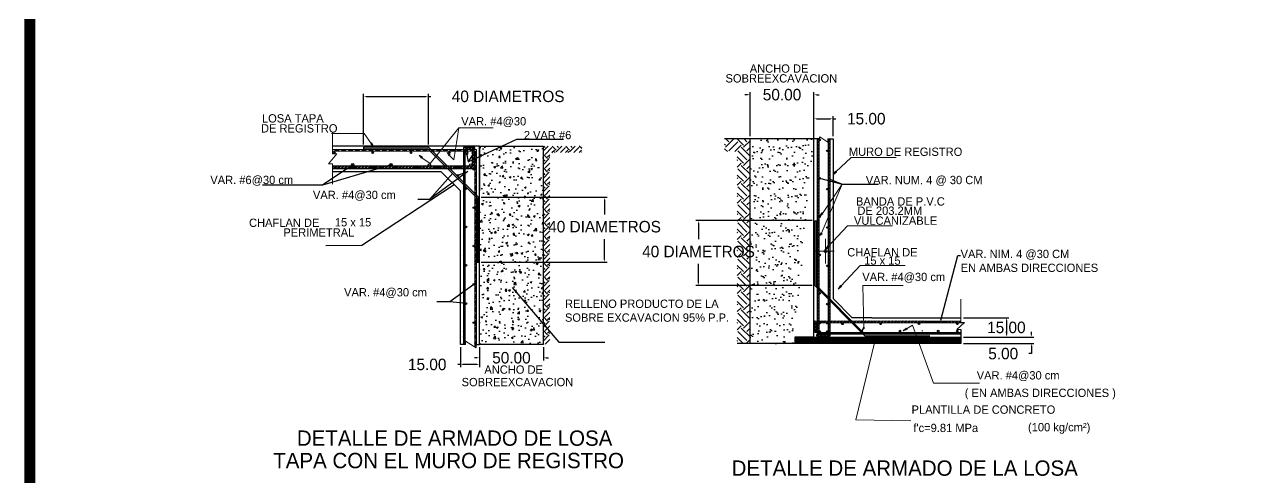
# Model space of a CAD drawing. Header units: centimetres. Extents: x 899 to 420531, y -3171 to 1299.
# Drawn here: x 14587 to 15541, y -2536 to -2181 of the extents above; entities that cross this region are included whole.
import ezdxf
from ezdxf.enums import TextEntityAlignment as Align

# ---------------------------------------------------------------- set-up
doc = ezdxf.new("R2010")
doc.units = ezdxf.units.CM
doc.header["$LTSCALE"] = 10
doc.header["$MEASUREMENT"] = 0
doc.layers.get('0').update_dxf_attribs({"linetype": 'CONTINUOUS'})
doc.layers.get('DEFPOINTS').update_dxf_attribs({"color": 2, "linetype": 'CONTINUOUS'})
for name, color, linetype in [('acero', 7, 'CONTINUOUS'), ('CONCRETO', 7, 'CONTINUOUS'), ('DIM', 7, 'CONTINUOUS'), ('MARCO', 7, 'CONTINUOUS'), ('MUROS', 3, 'CONTINUOUS'), ('REGISTRO', 1, 'CONTINUOUS'), ('TEXTOS', 7, 'CONTINUOUS'), ('VARILLAS', 30, 'CONTINUOUS')]:
    doc.layers.add(name, color=color, linetype=linetype)
doc.styles.get("Standard").update_dxf_attribs({"font": ''})
doc.styles.add('Zurich', font='')
doc.styles.get('Standard').set_extended_font_data('Zurich Ex BT')
doc.styles.get('Zurich').set_extended_font_data('Zurich Ex BT')
doc.dimstyles.get("Standard").update_dxf_attribs({"dimtxt": 9, "dimasz": 2, "dimexe": 2, "dimexo": 2, "dimgap": 5, "dimtad": 0, "dimtih": 1, "dimtoh": 1, "dimzin": 0, "dimdsep": 46, "dimtxsty": 'Standard', "dimcen": 0.09, "dimclrt": 256, "dimadec": 0, "dimazin": 0, "dimtfac": 1, "dimtofl": 0, "dimtmove": 0, "dimatfit": 3, "dimfxl": 0, "dimtolj": 1, "dimtzin": 0, "dimarcsym": 0})
pattern_1 = [(45, (14109.106, -2853.141), (-2.65165, 2.65165), []), (45, (14109.9898, -2853.141), (-2.65165, 2.65165), []), (45, (14110.8737, -2853.141), (-2.65165, 2.65165), []), (45, (14111.7576, -2853.141), (-2.65165, 2.65165), [])]
pattern_2 = [(45, (14109.106, -2853.1409), (-1.3258252, 1.3258252), []), (45, (14109.9898, -2853.1409), (-1.3258252, 1.3258252), [])]
pattern_3 = [(45, (14032.746, -3122.8625), (-1.3258252, 1.3258252), []), (45, (14033.6299, -3122.8625), (-1.3258252, 1.3258252), [])]

# ---------------------------------------------------------------- blocks, each defined once
blk = doc.blocks.new('_ClosedBlank')
at = {"color": 0, "linetype": 'ByBlock', "lineweight": -2}
for p, q in [((-1, 0.17), (0, 0)), ((-1, 0.17), (-1, -0.17)), ((0, 0), (-1, -0.17))]:
    blk.add_line(p, q, dxfattribs=at)
blk = doc.blocks.new('*D65')
at = {"layer": 'DEFPOINTS', "color": 0}
for p in [(14928.69, -2431.97), (14943.69, -2431.97), (14943.69, -2447.66)]:
    blk.add_point(p, dxfattribs=at)
at = {"layer": 'DIM', "color": 0, "lineweight": -2}
for p, q in [((14928.69, -2433.97), (14928.69, -2449.66)), ((14943.69, -2433.97), (14943.69, -2449.66)), ((14928.69, -2447.66), (14926.69, -2447.66)), ((14941.69, -2447.66), (14930.69, -2447.66))]:
    blk.add_line(p, q, dxfattribs=at)
at = {"layer": 'DIM', "color": 0}
for points in [[(14930.69, -2447.33), (14930.69, -2448), (14928.69, -2447.66)], [(14941.69, -2447.33), (14941.69, -2448), (14943.69, -2447.66)]]:
    blk.add_solid(points, dxfattribs=at)
at = {"layer": 'DIM', "insert": (14902.72, -2447.66), "char_height": 9, "attachment_point": 5}
blk.add_mtext('\\A1;15.00', dxfattribs=at)
blk = doc.blocks.new('*D66')
at = {"layer": 'DEFPOINTS', "color": 0}
for p in [(14943.69, -2431.97), (14993.69, -2431.97), (14993.69, -2442.42)]:
    blk.add_point(p, dxfattribs=at)
at = {"layer": 'DIM', "color": 0, "lineweight": -2}
for p, q in [((14943.69, -2433.97), (14943.69, -2444.42)), ((14993.69, -2433.97), (14993.69, -2444.42)), ((14941.69, -2442.42), (14939.69, -2442.42)), ((14995.69, -2442.42), (14997.69, -2442.42))]:
    blk.add_line(p, q, dxfattribs=at)
at = {"layer": 'DIM', "color": 0}
for points in [[(14941.69, -2442.09), (14941.69, -2442.76), (14943.69, -2442.42)], [(14995.69, -2442.09), (14995.69, -2442.76), (14993.69, -2442.42)]]:
    blk.add_solid(points, dxfattribs=at)
at = {"layer": 'DIM', "insert": (14968.69, -2442.42), "char_height": 9, "attachment_point": 5}
blk.add_mtext('\\A1;50.00', dxfattribs=at)
blk = doc.blocks.new('*D67')
at = {"layer": 'DEFPOINTS', "color": 0}
for p in [(14852.89, -2237.83), (14852.89, -2277.53), (14903.69, -2277.53)]:
    blk.add_point(p, dxfattribs=at)
at = {"layer": 'TEXTOS', "color": 0, "lineweight": -2}
for p, q in [((14852.89, -2275.53), (14852.89, -2235.83)), ((14854.89, -2237.83), (14901.69, -2237.83)), ((14903.69, -2275.53), (14903.69, -2235.83)), ((14903.69, -2237.83), (14905.69, -2237.83))]:
    blk.add_line(p, q, dxfattribs=at)
at = {"layer": 'TEXTOS', "color": 0}
for points in [[(14854.89, -2237.5), (14854.89, -2238.17), (14852.89, -2237.83)], [(14901.69, -2237.5), (14901.69, -2238.17), (14903.69, -2237.83)]]:
    blk.add_solid(points, dxfattribs=at)
at = {"layer": 'TEXTOS', "insert": (14966.12, -2237.83), "char_height": 9, "attachment_point": 5}
blk.add_mtext('\\A1;40 DIAMETROS', dxfattribs=at)
blk = doc.blocks.new('*D68')
at = {"layer": 'DEFPOINTS', "color": 0}
for p in [(15205.55, -2255.32), (15205.55, -2271.02), (15220.55, -2271.02)]:
    blk.add_point(p, dxfattribs=at)
at = {"layer": 'DIM', "color": 0, "lineweight": -2}
for p, q in [((15205.55, -2269.02), (15205.55, -2253.32)), ((15207.55, -2255.32), (15218.55, -2255.32)), ((15220.55, -2269.02), (15220.55, -2253.32)), ((15220.55, -2255.32), (15222.55, -2255.32))]:
    blk.add_line(p, q, dxfattribs=at)
at = {"layer": 'DIM', "color": 0}
for points in [[(15207.55, -2254.99), (15207.55, -2255.65), (15205.55, -2255.32)], [(15218.55, -2254.99), (15218.55, -2255.65), (15220.55, -2255.32)]]:
    blk.add_solid(points, dxfattribs=at)
at = {"layer": 'DIM', "insert": (15246.52, -2255.32), "char_height": 9, "attachment_point": 5}
blk.add_mtext('\\A1;15.00', dxfattribs=at)
blk = doc.blocks.new('*D69')
at = {"layer": 'DEFPOINTS', "color": 0}
for p in [(15205.55, -2236.49), (15155.55, -2271.01), (15205.55, -2271.01)]:
    blk.add_point(p, dxfattribs=at)
at = {"layer": 'DIM', "color": 0, "lineweight": -2}
for p, q in [((15153.55, -2236.49), (15151.55, -2236.49)), ((15155.55, -2269.01), (15155.55, -2234.49)), ((15205.55, -2269.01), (15205.55, -2234.49)), ((15207.55, -2236.49), (15209.55, -2236.49))]:
    blk.add_line(p, q, dxfattribs=at)
at = {"layer": 'DIM', "color": 0}
for points in [[(15153.55, -2236.16), (15153.55, -2236.82), (15155.55, -2236.49)], [(15207.55, -2236.16), (15207.55, -2236.82), (15205.55, -2236.49)]]:
    blk.add_solid(points, dxfattribs=at)
at = {"layer": 'DIM', "insert": (15180.55, -2236.49), "char_height": 9, "attachment_point": 5}
blk.add_mtext('\\A1;50.00', dxfattribs=at)
blk = doc.blocks.new('*D70')
at = {"color": 0, "lineweight": -2}
for p, q in [((15375.77, -2424.18), (15375.77, -2422.18)), ((15322.55, -2426.18), (15377.77, -2426.18)), ((15322.55, -2431.18), (15377.77, -2431.18)), ((15375.77, -2439.18), (15373.77, -2439.18)), ((15375.77, -2433.18), (15375.77, -2439.18))]:
    blk.add_line(p, q, dxfattribs=at)
at = {"color": 0}
for points in [[(15375.43, -2424.18), (15376.1, -2424.18), (15375.77, -2426.18)], [(15375.43, -2433.18), (15376.1, -2433.18), (15375.77, -2431.18)]]:
    blk.add_solid(points, dxfattribs=at)
at = {"layer": 'DEFPOINTS', "color": 0}
for p in [(15320.55, -2426.18), (15320.55, -2431.18), (15375.77, -2431.18)]:
    blk.add_point(p, dxfattribs=at)
at = {"insert": (15353.74, -2439.18), "char_height": 9, "attachment_point": 5}
blk.add_mtext('\\A1;5.00', dxfattribs=at)
blk = doc.blocks.new('*D71')
at = {"color": 0, "lineweight": -2}
for p, q in [((15322.55, -2411.18), (15358.21, -2411.18)), ((15356.21, -2413.18), (15356.21, -2424.18)), ((15322.55, -2426.18), (15358.21, -2426.18))]:
    blk.add_line(p, q, dxfattribs=at)
at = {"color": 0}
for points in [[(15355.87, -2413.18), (15356.54, -2413.18), (15356.21, -2411.18)], [(15355.87, -2424.18), (15356.54, -2424.18), (15356.21, -2426.18)]]:
    blk.add_solid(points, dxfattribs=at)
at = {"layer": 'DEFPOINTS', "color": 0}
for p in [(15320.55, -2411.18), (15320.55, -2426.18), (15356.21, -2426.18)]:
    blk.add_point(p, dxfattribs=at)
at = {"insert": (15356.21, -2418.68), "char_height": 9, "attachment_point": 5}
blk.add_mtext('\\A1;15.00', dxfattribs=at)
blk = doc.blocks.new('*D56')
at = {"layer": 'DEFPOINTS', "color": 0}
for p in [(15206.21, -2335.08), (15115.18, -2385.86), (15206.21, -2385.86)]:
    blk.add_point(p, dxfattribs=at)
at = {"layer": 'DIM', "color": 0, "lineweight": -2}
for p, q in [((15204.21, -2335.08), (15113.18, -2335.08)), ((15115.18, -2337.08), (15115.18, -2349.64)), ((15115.18, -2383.86), (15115.18, -2368.94)), ((15204.21, -2385.86), (15113.18, -2385.86))]:
    blk.add_line(p, q, dxfattribs=at)
at = {"layer": 'DIM', "color": 0}
for points in [[(15114.85, -2337.08), (15115.51, -2337.08), (15115.18, -2335.08)], [(15114.85, -2383.86), (15115.51, -2383.86), (15115.18, -2385.86)]]:
    blk.add_solid(points, dxfattribs=at)
at = {"layer": 'DIM', "insert": (15115.18, -2359.29), "char_height": 9, "attachment_point": 5}
blk.add_mtext('\\A1;40 DIAMETROS', dxfattribs=at)
blk = doc.blocks.new('*D99')
at = {"layer": 'DEFPOINTS', "color": 0}
for p in [(14942.96, -2316.8), (14942.96, -2367.6), (15041.6, -2367.6)]:
    blk.add_point(p, dxfattribs=at)
at = {"layer": 'DIM', "color": 0, "lineweight": -2}
for p, q in [((14944.96, -2316.8), (15043.6, -2316.8)), ((15041.6, -2318.8), (15041.6, -2330.2)), ((15041.6, -2365.6), (15041.6, -2349.49)), ((14944.96, -2367.6), (15043.6, -2367.6))]:
    blk.add_line(p, q, dxfattribs=at)
at = {"layer": 'DIM', "color": 0}
for points in [[(15041.27, -2318.8), (15041.94, -2318.8), (15041.6, -2316.8)], [(15041.27, -2365.6), (15041.94, -2365.6), (15041.6, -2367.6)]]:
    blk.add_solid(points, dxfattribs=at)
at = {"layer": 'DIM', "insert": (15041.6, -2339.84), "char_height": 9, "attachment_point": 5}
blk.add_mtext('\\A1;40 DIAMETROS ', dxfattribs=at)
blk = doc.blocks.new('Marco-Reg')
at = {"layer": 'MARCO', "linetype": 'Continuous', "const_width": 8.49}
blk.add_lwpolyline([(17865.85, -3167.12), (17865.85, -1048.47), (14591.57, -1048.47), (14591.57, -3167.12)], close=True, dxfattribs=at)

msp = doc.modelspace()

# ---------------------------------------------------------------- hatches: boundary and pattern name
h = msp.add_hatch()
h.set_pattern_fill('AR-SAND', color=256, scale=5, style=0)
h.set_pattern_definition([(37.5, (11294.886, -3838.625), (-0.314967, 9.634119), [0, -7.6, 0, -8.5, 0, -8.125]), (7.5, (11294.886, -3838.625), (8.848884, 14.11073), [0, -4.1, 0, -6.85, 0, -2.625]), (327.5, (11288.736, -3838.625), (15.57071, 0.028295), [0, -2.5, 0, -9, 0, -11.75]), (317.5, (11288.736, -3838.625), (15.030633, 4.388378), [0, -1.25, 0, -5.9, 0, -6.75])])
edge = h.paths.add_edge_path()
edge.add_line((15205.552, -2271.009), (15155.552, -2271.009))
edge.add_line((15155.552, -2431.178), (15155.552, -2271.009))
edge.add_line((15205.552, -2426.178), (15205.552, -2269.016))
edge.add_line((15205.552, -2431.178), (15155.552, -2431.178))
edge.add_line((15190.552, -2426.178), (15190.552, -2431.178))
edge.add_line((15205.552, -2426.178), (15190.552, -2426.178))
edge.add_line((15204.552, -2426.178), (15190.552, -2426.178))
edge.add_line((15204.552, -2430.178), (15190.552, -2430.178))
edge.add_line((15204.552, -2429.178), (15190.552, -2429.178))
edge.add_line((15204.552, -2428.178), (15190.552, -2428.178))
edge.add_line((15204.552, -2427.178), (15190.552, -2427.178))
h = msp.add_hatch()
h.set_pattern_fill('EARTH', color=256, scale=30, angle=45, style=0)
h.set_pattern_definition([(45, (15739.4715, -1616.9525), (9e-16, 10.6066), [7.5, -7.5]), (45, (15737.483, -1614.964), (9e-16, 10.6066), [7.5, -7.5]), (45, (15735.494, -1612.975), (9e-16, 10.6066), [7.5, -7.5]), (135, (15735.494, -1611.649), (-10.6066, 9e-16), [7.5, -7.5]), (135, (15737.483, -1609.6605), (-10.6066, 9e-16), [7.5, -7.5]), (135, (15739.4715, -1607.672), (-10.6066, 9e-16), [7.5, -7.5])])
h.paths.add_polyline_path([(14998.692, -2281.804), (15023.692, -2281.804), (15023.692, -2276.804), (14993.692, -2276.804), (14993.692, -2431.966), (14998.692, -2431.966)])
h = msp.add_hatch()
h.set_pattern_fill('EARTH', color=256, scale=40, angle=45, style=0)
h.set_pattern_definition([(45, (11294.886, -3838.625), (9e-16, 14.142136), [10, -10]), (45, (11292.235, -3835.973), (9e-16, 14.142136), [10, -10]), (45, (11289.583, -3833.322), (9e-16, 14.142136), [10, -10]), (135, (11289.583, -3831.554), (-14.142136, 2e-15), [10, -10]), (135, (11292.235, -3828.902), (-14.142136, 2e-15), [10, -10]), (135, (11294.886, -3826.251), (-14.142136, 2e-15), [10, -10])])
h.paths.add_polyline_path([(15155.552, -2271.009), (15135.552, -2271.009), (15135.552, -2281.009), (15145.552, -2281.009), (15145.552, -2431.178), (15155.552, -2431.178)])
at = {"layer": 'CONCRETO'}
h = msp.add_hatch(dxfattribs=at)
h.set_pattern_fill('AR-CONC', color=256, scale=2, style=0)
h.set_pattern_definition([(50, (0, 0), (14.345204, -1.255043), [1.5, -16.5]), (355, (0, 0), (-2.775027, 15.043843), [1.2, -13.2]), (100.4514, (1.195, -0.105), (11.570188, 13.788791), [1.274804, -14.022842]), (46.1842, (0, 4), (21.34482, -3.31038), [2.25, -24.75]), (96.6356, (1.779, 3.724), (18.693254, 19.482357), [1.912206, -21.03426]), (351.1842, (0, 4), (18.69324, 19.482372), [1.8, -19.8]), (21, (2, 3), (11.938141, -8.052378), [1.5, -16.5]), (326, (2, 3), (4.866307, 14.503001), [1.2, -13.2]), (71.4514, (2.995, 2.329), (16.804453, 6.45061), [1.274804, -14.022842]), (37.5, (0, 0), (0.2431971, 6.657877), [0, -13.04, 0, -13.4, 0, -13.25]), (7.5, (0, 0), (5.2613907, 7.8882342), [0, -7.64, 0, -12.74, 0, -5.05]), (327.5, (-4.46, 0), (10.6764487, -0.4510974), [0, -5, 0, -15.6, 0, -20.7]), (317.5, (-6.46, 0), (11.6637234, 2.0020996), [0, -6.5, 0, -10.36, 0, -14.7])])
h.paths.add_polyline_path([(14993.692, -2276.804), (14943.692, -2276.804), (14943.692, -2311.804), (14943.692, -2431.966), (14993.692, -2431.966)])
at = {"layer": 'VARILLAS'}
h = msp.add_hatch(dxfattribs=at)
h.set_pattern_fill('ANSI34', color=256, scale=5, style=0)
h.set_pattern_definition(pattern_1)
h.paths.add_polyline_path([(14904.192, -2279.304), (14828.692, -2279.304), (14828.692, -2280.574), (14905.462, -2280.574)])
h.paths.add_polyline_path([(14913.887, -2279.304), (14905.462, -2279.304), (14906.732, -2280.574), (14912.866, -2280.574)])
h.paths.add_polyline_path([(14924.924, -2279.304), (14913.887, -2279.304), (14912.866, -2280.574), (14924.727, -2280.574)])
h.paths.add_polyline_path([(14931.192, -2279.304), (14924.924, -2279.304), (14924.727, -2280.574), (14931.192, -2280.574)])
h.paths.add_polyline_path([(14932.462, -2279.304), (14931.192, -2279.304), (14931.192, -2280.574), (14932.462, -2280.574)])
h.paths.add_polyline_path([(14941.192, -2279.304), (14932.462, -2279.304), (14932.462, -2280.574), (14939.994, -2280.574), (14939.994, -2313.837), (14941.192, -2315.034)])
h = msp.add_hatch(color=256, dxfattribs=at)
h.paths.add_polyline_path([(14910.131, -2283.974), (14909.33, -2284.969), (14916.766, -2292.404), (14918.562, -2292.404)])
h.paths.add_polyline_path([(14920.462, -2294.304), (14918.666, -2294.304), (14931.192, -2306.83), (14931.192, -2305.034)])
h.paths.add_polyline_path([(14918.562, -2292.404), (14916.766, -2292.404), (14918.666, -2294.304), (14920.462, -2294.304)])
h.paths.add_polyline_path([(14932.462, -2306.304), (14931.192, -2305.034), (14931.192, -2306.83), (14932.462, -2308.1)])
h.paths.add_polyline_path([(14932.462, -2306.304), (14932.462, -2308.1), (14939.994, -2315.633), (14939.994, -2313.837)])
h.paths.add_polyline_path([(14941.192, -2315.034), (14939.994, -2313.837), (14939.994, -2315.633), (14941.192, -2316.83)])
h.paths.add_polyline_path([(14942.962, -2316.804), (14941.192, -2315.034), (14941.192, -2316.83), (14941.692, -2317.33), (14941.692, -2367.604), (14942.962, -2367.604)])
h.paths.add_polyline_path([(14906.732, -2280.574), (14904.936, -2280.574), (14909.33, -2284.969), (14910.131, -2283.974)])
h.paths.add_polyline_path([(14905.462, -2279.304), (14903.666, -2279.304), (14904.936, -2280.574), (14906.732, -2280.574)])
h.paths.add_polyline_path([(14903.692, -2277.534), (14852.892, -2277.534), (14852.892, -2278.804), (14903.166, -2278.804), (14903.666, -2279.304), (14905.462, -2279.304)])
h = msp.add_hatch(dxfattribs=at)
h.set_pattern_fill('ANSI32', color=256, scale=5, style=0)
h.set_pattern_definition(pattern_2)
h.paths.add_polyline_path([(14931.192, -2277.764), (14931.192, -2279.304), (14932.462, -2279.304), (14932.462, -2279.11), (14939.931, -2279.11), (14939.931, -2277.764)])
h.paths.add_polyline_path([(14931.192, -2292.404), (14932.462, -2292.404), (14932.462, -2280.574), (14931.192, -2280.574)])
h.paths.add_polyline_path([(14932.462, -2294.304), (14931.192, -2294.304), (14931.192, -2305.034), (14932.462, -2306.304)])
h = msp.add_hatch(dxfattribs=at)
h.set_pattern_fill('ANSI32', color=256, scale=5, style=0)
h.set_pattern_definition(pattern_2)
edge = h.paths.add_edge_path()
edge.add_line((14932.462, -2431.966), (14932.462, -2279.11))
edge.add_line((14931.192, -2431.966), (14931.192, -2277.764))
h = msp.add_hatch(dxfattribs=at)
h.set_pattern_fill('ANSI32', color=256, scale=5, style=0)
h.set_pattern_definition(pattern_3)
h.paths.add_polyline_path([(15209.322, -2391.915, -0.0199736), (15209.32, -2391.865, -0.0199736), (15209.322, -2391.814), (15209.322, -2388.966), (15208.052, -2387.696), (15208.052, -2413.419), (15209.322, -2413.422)])
h.paths.add_polyline_path([(15218.052, -2397.696), (15216.782, -2396.426), (15216.782, -2413.439), (15218.052, -2413.442)])
h.paths.add_polyline_path([(15209.322, -2361.915, -0.0399632), (15209.322, -2361.814), (15209.322, -2358.857), (15208.052, -2358.857), (15208.052, -2386.426), (15209.322, -2387.696)])
h.paths.add_polyline_path([(15218.052, -2358.857), (15216.782, -2358.857), (15216.782, -2395.156), (15218.052, -2396.426)])
h.paths.add_polyline_path([(15218.052, -2329.476), (15216.782, -2332.498), (15216.782, -2355.203), (15218.052, -2353.826)])
h.paths.add_polyline_path([(15209.322, -2331.915, -0.0399632), (15209.322, -2331.814), (15209.322, -2301.915, -0.0399632), (15209.322, -2301.814), (15209.322, -2271.915, -0.0399632), (15209.322, -2271.814), (15209.322, -2271.009), (15208.052, -2271.009), (15208.052, -2358.857), (15209.322, -2358.857)])
h.paths.add_polyline_path([(15218.052, -2271.016), (15216.782, -2271.016), (15216.782, -2322.65), (15218.052, -2320.77)])
h.paths.add_polyline_path([(15218.052, -2320.77), (15216.782, -2322.65), (15216.782, -2332.498), (15218.052, -2329.476)])
h = msp.add_hatch(dxfattribs=at)
h.set_pattern_fill('ANSI32', color=256, scale=5, style=0)
h.set_pattern_definition(pattern_2)
h.paths.add_polyline_path([(14828.691, -2292.404), (14828.691, -2294.304), (14919.192, -2294.304), (14917.292, -2292.404), (14904.535, -2292.404, -0.0659441), (14904.285, -2292.404)])
h.paths.add_polyline_path([(14931.192, -2294.304), (14931.192, -2292.404), (14918.562, -2292.404), (14920.462, -2294.304)])
h.paths.add_polyline_path([(14932.462, -2292.404), (14932.462, -2294.304), (14939.732, -2294.304), (14939.732, -2283.68), (14937.832, -2283.68), (14937.832, -2292.404)])
h.paths.add_polyline_path([(14932.462, -2292.404), (14931.192, -2292.404), (14931.192, -2294.304), (14932.462, -2294.304)])
h = msp.add_hatch(dxfattribs=at)
h.set_pattern_fill('ANSI34', color=256, scale=5, style=0)
h.set_pattern_definition(pattern_1)
h.paths.add_polyline_path([(14941.192, -2316.304), (14939.994, -2315.107), (14939.994, -2434.077), (14940.987, -2434.73), (14940.987, -2431.973), (14941.192, -2431.973)])
msp.add_hatch(color=256, dxfattribs=at).paths.add_polyline_path([(15207.484, -2335.083), (15206.214, -2335.083), (15206.214, -2385.858), (15208.052, -2387.696), (15208.052, -2386.426), (15207.484, -2385.858)])
h = msp.add_hatch(color=256, dxfattribs=at)
h.paths.add_polyline_path([(15245.484, -2425.128), (15296.284, -2425.128), (15296.284, -2423.858), (15245.484, -2423.858), (15244.984, -2423.358), (15243.714, -2423.358)])
h.paths.add_polyline_path([(15243.714, -2423.358), (15244.984, -2423.358), (15243.714, -2422.088), (15242.444, -2422.088)])
h.paths.add_polyline_path([(15242.444, -2422.088), (15243.714, -2422.088), (15239.611, -2417.985), (15239.045, -2418.688)])
h.paths.add_polyline_path([(15239.045, -2418.688), (15239.611, -2417.985), (15231.884, -2410.258), (15230.614, -2410.258)])
h.paths.add_polyline_path([(15230.614, -2410.258), (15231.884, -2410.258), (15229.984, -2408.358), (15228.714, -2408.358)])
h.paths.add_polyline_path([(15228.714, -2408.358), (15229.984, -2408.358), (15217.984, -2396.358), (15217.984, -2397.628)])
h.paths.add_polyline_path([(15217.984, -2397.628), (15217.984, -2396.358), (15216.714, -2395.088), (15216.714, -2396.358)])
h.paths.add_polyline_path([(15216.714, -2396.358), (15216.714, -2395.088), (15209.181, -2387.555), (15209.181, -2388.825)])
h.paths.add_polyline_path([(15207.984, -2387.628), (15209.181, -2388.825), (15209.181, -2387.555), (15207.984, -2386.358)])
h = msp.add_hatch(dxfattribs=at)
h.set_pattern_fill('ANSI32', color=256, scale=5, style=0)
h.set_pattern_definition(pattern_3)
h.paths.add_polyline_path([(15207.552, -2414.688), (15208.052, -2414.689), (15208.052, -2413.419), (15206.282, -2413.415), (15206.282, -2422.415), (15207.552, -2422.415)])
h.paths.add_polyline_path([(15209.322, -2413.422), (15208.052, -2413.419), (15208.052, -2414.689), (15209.322, -2414.692)])
h.paths.add_polyline_path([(15216.782, -2413.439), (15209.322, -2413.422), (15209.322, -2414.692), (15209.874, -2414.694, -0.0918362), (15210.105, -2414.694), (15216.782, -2414.709)])
h.paths.add_polyline_path([(15218.052, -2413.442), (15216.782, -2413.439), (15216.782, -2414.709), (15218.052, -2414.712)])
h.paths.add_polyline_path([(15244.562, -2413.503), (15235.108, -2413.482), (15236.381, -2414.754), (15244.594, -2414.773)])
h.paths.add_polyline_path([(15242.855, -2422.499), (15218.052, -2422.499), (15218.052, -2423.178), (15218.052, -2423.678), (15244.034, -2423.678)])
h.paths.add_polyline_path([(15216.782, -2422.499), (15216.284, -2422.499, -0.1272132), (15215.966, -2422.499), (15209.983, -2422.499, -0.0217608), (15209.927, -2422.499), (15209.322, -2422.499), (15209.322, -2423.678), (15216.782, -2423.678)])
h.paths.add_polyline_path([(15209.322, -2422.499), (15208.052, -2422.499), (15208.052, -2423.678), (15209.322, -2423.678)])
h.paths.add_polyline_path([(15233.835, -2413.479), (15218.052, -2413.442), (15218.052, -2414.712), (15235.108, -2414.752)])
h.paths.add_polyline_path([(15209.322, -2414.692), (15208.052, -2414.689), (15208.052, -2422.499), (15209.322, -2422.499), (15209.322, -2421.915, -0.0199736), (15209.32, -2421.865, -0.0199736), (15209.322, -2421.814)])
h.paths.add_polyline_path([(15218.052, -2414.712), (15216.782, -2414.709), (15216.782, -2422.499), (15218.052, -2422.499), (15218.052, -2421.778)])
h.paths.add_polyline_path([(15218.052, -2423.678), (15216.782, -2423.678), (15216.782, -2424.178), (15207.782, -2424.178), (15207.787, -2425.448), (15218.052, -2425.448)])
h.paths.add_polyline_path([(15284.771, -2422.499), (15244.125, -2422.499), (15245.304, -2423.678), (15285.195, -2423.678)])
h = msp.add_hatch(dxfattribs=at)
h.set_pattern_fill('ANSI32', color=256, scale=5, style=0)
h.set_pattern_definition(pattern_3)
h.paths.add_polyline_path([(15320.553, -2413.678), (15244.562, -2413.503), (15244.594, -2414.773), (15323.242, -2414.954), (15323.337, -2414.868), (15320.553, -2414.678)])
h = msp.add_hatch(dxfattribs=at)
h.set_pattern_fill('ANSI32', color=256, scale=5, style=0)
h.set_pattern_definition(pattern_3)
h.paths.add_polyline_path([(15320.552, -2422.499), (15284.771, -2422.499), (15285.195, -2423.678), (15320.552, -2423.678)])

# ---------------------------------------------------------------- linework, layer by layer
for p, q in [((15155.552, -2271.009), (15135.552, -2271.009)), ((15209.052, -2339.454), (15208.552, -2339.454)), ((14960.379, -2370.254), (14960.379, -2370.254)), ((14961.834, -2374.626), (14961.834, -2374.626)), ((14961.863, -2368.321), (14961.863, -2368.321)), ((14963.387, -2372.253), (14963.387, -2372.253)), ((14964.332, -2369.914), (14964.332, -2369.914)), ((14963.347, -2377.394), (14963.347, -2377.394)), ((15209.468, -2403.252), (15209.468, -2403.252)), ((15290.552, -2421.478), (15290.552, -2420.978)), ((15155.552, -2431.178), (15145.552, -2431.178)), ((15205.552, -2426.178), (15190.552, -2426.178)), ((15190.552, -2426.178), (15190.552, -2431.178)), ((15204.552, -2426.178), (15190.552, -2426.178)), ((15204.552, -2426.178), (15319.552, -2426.178)), ((15205.552, -2426.178), (15320.552, -2426.178)), ((15205.552, -2426.178), (15320.552, -2426.178))]:
    msp.add_line(p, q)
at = {"lineweight": 5}
for p, q in [((15320.553, -2414.678), (15323.337, -2414.868)), ((14940.987, -2434.73), (14932.789, -2429.343)), ((14932.789, -2429.343), (14932.789, -2431.973)), ((14940.987, -2431.973), (14940.987, -2434.73))]:
    msp.add_line(p, q, dxfattribs=at)
at = {"layer": 'CONCRETO'}
for p, q in [((15205.552, -2426.178), (15190.552, -2426.178)), ((15205.552, -2427.178), (15190.552, -2427.178)), ((15204.552, -2427.178), (15190.552, -2427.178)), ((15205.552, -2427.178), (15190.552, -2427.178)), ((15205.552, -2428.178), (15190.552, -2428.178)), ((15204.552, -2428.178), (15190.552, -2428.178)), ((15205.552, -2428.178), (15190.552, -2428.178)), ((15205.552, -2429.178), (15190.552, -2429.178)), ((15204.552, -2429.178), (15190.552, -2429.178)), ((15205.552, -2429.178), (15190.552, -2429.178)), ((15205.552, -2430.178), (15190.552, -2430.178)), ((15204.552, -2430.178), (15190.552, -2430.178)), ((15205.552, -2430.178), (15190.552, -2430.178)), ((15205.552, -2427.178), (15320.552, -2427.178)), ((15205.552, -2428.178), (15320.552, -2428.178)), ((15205.552, -2429.178), (15320.552, -2429.178)), ((15205.552, -2430.178), (15320.552, -2430.178))]:
    msp.add_line(p, q, dxfattribs=at)
at = {"layer": 'MUROS', "lineweight": 5}
msp.add_line((15206.344, -2358.857), (15221.344, -2358.857), dxfattribs=at)
at = {"layer": 'REGISTRO', "lineweight": 5}
for p, q in [((14828.691, -2282.743), (14828.691, -2266.048)), ((15210.052, -2269.433), (15216.454, -2273.639)), ((15216.454, -2273.639), (15216.454, -2271.009)), ((14825.535, -2290.534), (14831.847, -2282.743)), ((14831.847, -2282.743), (14828.691, -2282.743)), ((14828.691, -2290.534), (14825.535, -2290.534)), ((14828.691, -2306.487), (14828.691, -2290.534)), ((15320.553, -2396.495), (15320.553, -2414.678)), ((15323.337, -2414.868), (15317.397, -2420.239)), ((15317.397, -2420.239), (15320.553, -2420.239))]:
    msp.add_line(p, q, dxfattribs=at)
at = {"layer": 'REGISTRO'}
for p, q in [((15205.552, -2426.178), (15205.552, -2269.016)), ((15210.052, -2271.016), (15210.052, -2269.433)), ((14943.692, -2276.804), (14828.691, -2276.804)), ((14943.692, -2431.966), (14943.692, -2276.804)), ((14943.692, -2276.804), (14993.692, -2276.804)), ((14943.692, -2276.804), (14943.692, -2311.804)), ((14993.692, -2431.966), (14993.692, -2276.804)), ((15155.552, -2431.178), (15155.552, -2271.009)), ((15205.552, -2271.009), (15155.552, -2271.009)), ((15210.052, -2271.009), (15205.552, -2271.009)), ((15216.454, -2271.016), (15220.552, -2271.016)), ((15220.552, -2271.016), (15220.552, -2396.018)), ((14913.692, -2296.804), (14828.691, -2296.804)), ((14913.692, -2296.804), (14928.692, -2311.804)), ((14928.692, -2431.966), (14928.692, -2311.804)), ((15250.776, -2411.018), (15235.552, -2411.018)), ((15250.776, -2411.018), (15320.552, -2411.178)), ((15320.552, -2420.239), (15320.552, -2426.178)), ((14932.789, -2431.966), (14928.692, -2431.966)), ((14940.987, -2431.973), (14943.692, -2431.966)), ((14993.692, -2431.966), (14943.692, -2431.966)), ((15320.552, -2431.178), (15155.552, -2431.178)), ((15205.552, -2431.178), (15155.552, -2431.178)), ((15205.552, -2426.178), (15320.552, -2426.178)), ((15320.552, -2426.178), (15320.552, -2431.178))]:
    msp.add_line(p, q, dxfattribs=at)
at = {"layer": 'TEXTOS'}
msp.add_line((15227.725, -2306.454), (15256.137, -2306.454), dxfattribs=at)
at = {"layer": 'TEXTOS', "lineweight": 5, "extrusion": (0, 0, -1)}
msp.add_lwpolyline([(-14858.957, -2274.567), (-14853.26, -2266.774), (-14827.747, -2266.774)], dxfattribs=at)
at = {"layer": 'TEXTOS', "lineweight": 5}
for points in [[(14898.626, -2285.8), (14904.99, -2290.365), (14927.556, -2262.311), (14954.357, -2262.311)], [(14920.181, -2284.089), (14923.662, -2287.452), (14927.556, -2262.311)], [(15222.8, -2296.794), (15234.644, -2285.729), (15269.941, -2285.729)], [(15211.57, -2344.903), (15227.725, -2306.454)], [(15212.203, -2329.427), (15227.725, -2306.454)], [(15216.744, -2355.244), (15231.707, -2339.018), (15267.004, -2339.018)], [(15226.721, -2386.276), (15241.683, -2370.051), (15276.98, -2370.051)], [(15244.692, -2418.728), (15243.879, -2385.904), (15275.329, -2385.904)], [(15278.139, -2419.679), (15282.766, -2416.923), (15299.097, -2462.335), (15335.283, -2462.335)], [(15252.839, -2430.654), (15238.355, -2491.01), (15281.406, -2491.783)]]:
    msp.add_lwpolyline(points, dxfattribs=at)
at = {"layer": 'VARILLAS', "lineweight": 15}
msp.add_line((14828.692, -2279.304), (14941.192, -2279.304), dxfattribs=at)
at = {"layer": 'VARILLAS'}
for p, q in [((14941.192, -2279.304), (14941.192, -2431.973)), ((15208.052, -2271.003), (15208.052, -2423.678)), ((15209.322, -2271.003), (15209.322, -2423.678)), ((15216.782, -2271.011), (15216.782, -2424.178)), ((15218.052, -2271.016), (15218.052, -2425.448)), ((14932.462, -2281.21), (14932.462, -2281.204)), ((14939.732, -2294.304), (14937.832, -2294.304)), ((15206.214, -2335.083), (15206.214, -2385.858)), ((15206.214, -2335.083), (15207.484, -2335.083)), ((15207.484, -2335.083), (15207.484, -2385.858)), ((15206.214, -2385.858), (15245.484, -2425.128)), ((15245.484, -2423.858), (15207.484, -2385.858)), ((15220.552, -2396.018), (15235.552, -2411.018)), ((15206.282, -2413.415), (15320.553, -2413.678)), ((15206.282, -2413.415), (15206.282, -2422.415)), ((15206.282, -2422.415), (15207.552, -2422.415)), ((15207.552, -2414.688), (15323.242, -2414.954)), ((15207.552, -2414.688), (15207.552, -2422.429)), ((15208.052, -2422.499), (15320.552, -2422.499)), ((15218.052, -2421.778), (15218.052, -2423.178)), ((15216.782, -2424.178), (15207.782, -2424.178)), ((15207.787, -2425.448), (15207.782, -2424.178)), ((15218.052, -2425.448), (15207.787, -2425.448)), ((15208.052, -2423.678), (15320.552, -2423.678)), ((15296.284, -2423.858), (15245.484, -2423.858)), ((15245.484, -2425.128), (15296.284, -2425.128))]:
    msp.add_line(p, q, dxfattribs=at)
at = {"layer": 'VARILLAS', "lineweight": 5}
for q in [(15214.596, -2349.184), (15214.596, -2368.531)]:
    msp.add_line((15214.596, -2358.857), q, dxfattribs=at)
at = {"layer": 'VARILLAS'}
msp.add_lwpolyline([(14942.962, -2367.604), (14942.962, -2316.804), (14903.692, -2277.534), (14852.892, -2277.534), (14852.892, -2278.804), (14903.166, -2278.804), (14941.692, -2317.33), (14941.692, -2367.604)], close=True, dxfattribs=at)
for points in [[(14932.462, -2431.966), (14932.462, -2279.11), (14939.931, -2279.11), (14939.931, -2277.764), (14931.192, -2277.764), (14931.192, -2431.966)], [(14828.692, -2294.304), (14939.732, -2294.304), (14939.732, -2283.68), (14937.832, -2283.68), (14937.832, -2292.404), (14828.692, -2292.404)]]:
    msp.add_lwpolyline(points, dxfattribs=at)
at = {"layer": 'VARILLAS', "lineweight": 15}
msp.add_lwpolyline([(14828.692, -2280.574), (14939.994, -2280.574), (14939.994, -2434.077)], dxfattribs=at)
at = {"layer": 'VARILLAS'}
for centre, radius in [((15209.955, -2271.865), 0.635), ((14830, -2281.923), 0.635), ((14860, -2281.923), 0.635), ((14890, -2281.923), 0.635), ((14920, -2281.923), 0.635), ((14933.467, -2282.235), 0.95), ((14938.869, -2282.202), 0.95), ((15216.137, -2280.418), 0.635), ((14844.41, -2291.379), 0.95), ((14874.41, -2291.396), 0.95), ((14904.41, -2291.463), 0.95), ((14936.874, -2291.432), 0.95), ((14939.278, -2294.961), 0.635), ((14926.718, -2299.526), 0.635), ((15209.955, -2301.865), 0.635), ((14933.111, -2309.945), 0.635), ((15216.137, -2310.418), 0.635), ((14939.278, -2324.961), 0.635), ((15209.955, -2331.865), 0.635), ((14933.111, -2339.945), 0.635), ((15216.137, -2340.418), 0.635), ((14939.278, -2354.961), 0.635), ((15209.955, -2361.865), 0.635), ((14933.111, -2369.945), 0.635), ((15216.137, -2370.418), 0.635), ((14939.278, -2384.961), 0.635), ((15209.955, -2391.865), 0.635), ((14933.111, -2399.945), 0.635), ((15216.137, -2400.418), 0.635), ((14939.278, -2414.961), 0.635), ((15209.955, -2421.865), 0.635), ((15209.988, -2415.318), 0.635), ((15216.125, -2421.884), 0.635), ((15216.137, -2415.418), 0.635), ((15227.855, -2415.801), 0.635), ((15242.855, -2421.488), 0.635), ((15257.855, -2415.801), 0.635), ((15272.855, -2421.488), 0.635), ((15287.855, -2415.801), 0.635), ((15302.855, -2421.488), 0.635), ((15317.855, -2415.801), 0.635), ((15317.855, -2421.488), 0.635)]:
    msp.add_circle(centre, radius, dxfattribs=at)
at = {"layer": 'VARILLAS', "lineweight": 5}
msp.add_circle((15214.596, -2358.857), 1.253, dxfattribs=at)

# ---------------------------------------------------------------- block references
at = {"layer": 'DIM'}
msp.add_blockref('Marco-Reg', (0, 0), dxfattribs=at)
at = {"layer": 'DIM', "lineweight": 5, "xscale": 3.315649865969469, "yscale": 3.315649865880459, "zscale": 3.315649865875882, "rotation": 227.3202943381039}
msp.add_blockref('_ClosedBlank', (15214.497, -2357.681), dxfattribs=at)
at = {"layer": 'TEXTOS', "lineweight": 5, "extrusion": (0, 0, -1), "xscale": 2.940005789522617, "yscale": 2.940005789550014, "zscale": 2.940005789546198, "rotation": 233.8339626211619}
msp.add_blockref('_ClosedBlank', (-14860.692, -2276.941), dxfattribs=at)
at = {"layer": 'TEXTOS', "lineweight": 5}
for p, xscale, yscale, zscale, rotation in [((14896.368, -2283.917), 2.940005789484644, 2.940005789550014, 2.940005789546198, 140.1755824056854), ((14918.458, -2281.707), 2.940005789504956, 2.940005789550014, 2.940005789546198, 125.8820172384909), ((15220.552, -2299.231), 3.315649865969469, 3.315649865880459, 3.315649865875882, 227.3202943381039), ((15209.955, -2331.865), 3.315649865969469, 3.315649865880459, 3.315649865875882, 227.3202943381039), ((15209.322, -2347.341), 3.315649865969469, 3.315649865880459, 3.315649865875882, 227.3202943381039), ((15224.473, -2388.714), 3.315649865969469, 3.315649865880459, 3.315649865875882, 227.3202943381039), ((15242.855, -2421.488), 3.315649865917071, 3.315649865880459, 3.315649865875882, 236.3658520891698), ((15275.291, -2421.376), 3.315649865814426, 3.315649865880459, 3.315649865875882, 210.7878705434696), ((15251.644, -2427.561), 3.315649865885175, 3.315649865880459, 3.315649865875882, 111.1240583494346)]:
    msp.add_blockref('_ClosedBlank', p, dxfattribs=dict(at, xscale=xscale, yscale=yscale, zscale=zscale, rotation=rotation))

# ---------------------------------------------------------------- texts
at = {"style": 'Zurich'}
for s, p in [('PLANTILLA DE CONCRETO', (15281.98, -2486.238)), ("f'c=9.81 MPa", (15283.409, -2500.559)), ('(100 kg/cm²)', (15373.158, -2499.961))]:
    msp.add_text(s, height=6.5, dxfattribs=at).set_placement(p)
at = {"layer": 'acero', "insert": (15320.374, -2357.882), "char_height": 6.5, "width": 185.18451, "attachment_point": 1}
msp.add_mtext('\\A1;VAR. NIM. 4 @30 CM \\PEN AMBAS DIRECCIONES', dxfattribs=at)
at = {"layer": 'TEXTOS', "lineweight": 5}
for s, height, p in [('ANCHO DE ', 6.5, (15179.454, -2216.024)), ('            SOBREEXCAVACION           ', 6.5, (15178.814, -2223.693)), ('2 VAR #6', 6.5, (14996.977, -2268.108)), ('MURO DE REGISTRO', 6.5, (15277.291, -2281.124)), ('VAR. NUM. 4 @ 30 CM', 6.5, (15291.844, -2303.261)), ('            BANDA DE P.V.C           ', 6.5, (15272.014, -2320.022)), ('DE 203.2MM', 6.5, (15264.944, -2327.268)), ('CHAFLAN DE', 6.5, (14790.768, -2336.73)), ('15 x 15', 6.5, (14844.676, -2336.331)), ('            VULCANIZABLE      ', 6.5, (15262.224, -2335.056)), ('PERIMETRAL', 6.5, (14817.895, -2344.305)), ('CHAFLAN DE', 6.5, (15259.147, -2359.83)), ('15 x 15', 6.5, (15259.147, -2366.322)), ('ANCHO DE', 6.5, (14970.426, -2451.647)), ('SOBREEXCAVACION', 6.5, (14973.386, -2461.419)), ('DETALLE DE ARMADO DE LOSA', 12, (14924.194, -2505.294)), ('TAPA CON EL MURO DE REGISTRO', 12, (14919.478, -2522.837))]:
    msp.add_text(s, height=height, dxfattribs=at).set_placement(p, align=Align.MIDDLE_CENTER)
for s, height, p in [('DE REGISTRO', 6.5, (14772.594, -2266.084)), ('LOSA TAPA', 6.5, (14773.378, -2258.254)), ('VAR. #4@30', 6.5, (14929.396, -2260.531)), ('VAR. #6@30 cm', 6.5, (14732.907, -2306.438)), ('VAR. #4@30 cm', 6.5, (14813.26, -2318.173)), ('VAR. #4@30 cm', 6.5, (15243.402, -2382.378)), ('VAR. #4@30 cm', 6.5, (14837.657, -2394.356)), ('VAR. #4@30 cm', 6.5, (15332.991, -2459.389)), ('( EN AMBAS DIRECCIONES )', 6.5, (15323.629, -2473.102)), ('DETALLE DE ARMADO DE LA LOSA', 12, (15141.068, -2534.758))]:
    msp.add_text(s, height=height, dxfattribs=at).set_placement(p)
at = {"layer": 'TEXTOS', "insert": (15010.615, -2396.862), "char_height": 6.5, "width": 141.56755, "attachment_point": 1}
msp.add_mtext('RELLENO PRODUCTO DE LA SOBRE EXCAVACION 95% P.P.', dxfattribs=at)

# ---------------------------------------------------------------- dimensions: what is measured, and where the dimension line sits
for base, p1, p2, picture, middle in [((15356.206, -2426.178), (15320.552, -2411.178), (15320.552, -2426.178), '*D71', (15356.206, -2418.678)), ((15375.766, -2431.178), (15320.552, -2426.178), (15320.552, -2431.178), '*D70', (15353.738, -2439.178))]:
    dim = msp.add_linear_dim(base=base, p1=p1, p2=p2, angle=90, dimstyle='Standard')
    dim.commit()
    dim.dimension.update_dxf_attribs({"geometry": picture, "text_midpoint": middle, "dimtype": 160})
at = {"layer": 'DIM'}
for base, p1, p2, picture, middle in [((15205.552, -2236.49), (15155.552, -2271.009), (15205.552, -2271.009), '*D69', (15180.552, -2236.49)), ((14943.692, -2447.662), (14928.692, -2431.966), (14943.692, -2431.966), '*D65', (14902.721, -2447.662))]:
    dim = msp.add_linear_dim(base=base, p1=p1, p2=p2, dimstyle='Standard', dxfattribs=at)
    dim.commit()
    dim.dimension.update_dxf_attribs({"geometry": picture, "text_midpoint": middle, "dimtype": 160})
dim = msp.add_linear_dim(base=(15205.552, -2255.32), p1=(15220.552, -2271.016), p2=(15205.552, -2271.016), angle=180, dimstyle='Standard', dxfattribs=at)
dim.commit()
dim.dimension.update_dxf_attribs({"geometry": '*D68', "text_midpoint": (15246.522, -2255.32), "dimtype": 160})
for base, p1, p2, text, picture, middle in [((15041.604, -2367.604), (14942.962, -2316.804), (14942.962, -2367.604), '40 DIAMETROS ', '*D99', (15041.604, -2339.845)), ((15115.18, -2385.858), (15206.214, -2335.083), (15206.214, -2385.858), '40 DIAMETROS', '*D56', (15115.18, -2359.286))]:
    dim = msp.add_linear_dim(base=base, p1=p1, p2=p2, angle=90, text=text, dimstyle='Standard', dxfattribs=at)
    dim.commit()
    dim.dimension.update_dxf_attribs({"geometry": picture, "text_midpoint": middle, "dimtype": 160})
dim = msp.add_linear_dim(base=(14993.692, -2442.424), p1=(14943.692, -2431.966), p2=(14993.692, -2431.966), dimstyle='Standard', dxfattribs=at)
dim.commit()
dim.dimension.update_dxf_attribs({"geometry": '*D66', "text_midpoint": (14968.692, -2442.424)})
at = {"layer": 'TEXTOS'}
dim = msp.add_linear_dim(base=(14852.892, -2237.833), p1=(14903.692, -2277.534), p2=(14852.892, -2277.534), text='40 DIAMETROS', dimstyle='Standard', dxfattribs=at)
dim.commit()
dim.dimension.update_dxf_attribs({"geometry": '*D67', "text_midpoint": (14966.119, -2237.833), "dimtype": 160})

# ---------------------------------------------------------------- leaders
at = {"layer": 'acero'}
for points in [[(15209.955, -2301.865), (15227.725, -2306.454)], [(15218.052, -2302.535), (15227.725, -2306.454)]]:
    msp.add_leader(points, dimstyle='Standard', override={"dimgap": 0.09, "dimtad": 0}, dxfattribs=at)
at = {"layer": 'acero', "annotation_type": 0, "has_hookline": 1, "hookline_direction": 0, "text_width": 118.857}
msp.add_leader([(15304.897, -2412.949), (15318.284, -2362.382), (15320.284, -2362.382)], dimstyle='Standard', override={"dimgap": 0.09, "dimtad": 0}, dxfattribs=at)
at = {"layer": 'CONCRETO'}
for points in [[(14874.41, -2291.396), (14820.831, -2307.258), (14773.69, -2307.258)], [(14844.41, -2291.379), (14820.831, -2307.258)]]:
    msp.add_leader(points, dimstyle='Standard', override={"dimgap": 0.09, "dimtad": 0, "dimldrblk": 'ClosedBlank'}, dxfattribs=at)
at = {"layer": 'TEXTOS'}
for points, override in [([(14933.467, -2282.235), (14934.742, -2289.079), (14972.839, -2271.358), (15009.32, -2271.358)], {"dimgap": 0.09, "dimtad": 0}), ([(14938.869, -2282.202), (14934.742, -2289.079)], {"dimgap": 0.09, "dimtad": 0}), ([(14926.718, -2299.526), (14934.661, -2296.682), (14904.439, -2318.439), (14895.501, -2318.398)], {"dimgap": 0.09, "dimtad": 0}), ([(14922.692, -2297.804), (14904.439, -2318.439)], {"dimgap": 0.09, "dimtad": 0}), ([(14923.777, -2306.934), (14851.634, -2354.543), (14823.283, -2354.662)], {"dimgap": 0.09, "dimtad": 0}), ([(14939.278, -2384.961), (14920.368, -2398.72), (14910.36, -2398.72)], {"dimgap": 0.09, "dimtad": 0}), ([(14969.342, -2387.45), (15005.8, -2430.16), (15041.694, -2430.16)], {"dimasz": 5, "dimgap": 0.09, "dimtad": 0}), ([(14933.111, -2399.945), (14920.368, -2398.72)], {"dimgap": 0.09, "dimtad": 0})]:
    msp.add_leader(points, dimstyle='Standard', override=override, dxfattribs=at)

doc.saveas('drawing.dxf')
